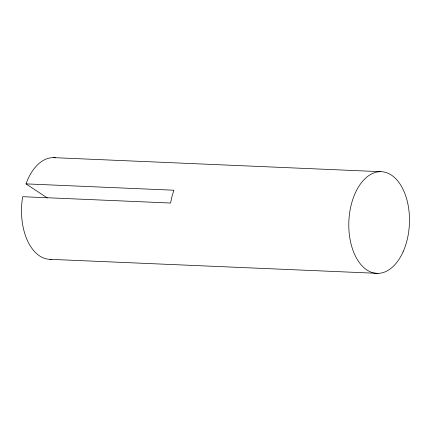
<?xml version="1.0" encoding="UTF-8"?>
<svg xmlns="http://www.w3.org/2000/svg" width="431" height="431" viewBox="0 0 431 431"><rect width="100%" height="100%" fill="white"/><g stroke="black" fill="none" stroke-linecap="round" stroke-linejoin="round"><path stroke-width="0.65" d="M377.944 273.356L50.039 259.322M53.589 157.644L380.309 171.673M55.394 157.768A50.874 30.299 -87.5 0 0 26.011 183.881L173.887 190.222L171.974 196.455L170.574 203.033L22.692 196.692A50.874 30.299 -87.5 0 0 51.165 259.311M26.011 183.881L47.34 197.991M403.087 251.828A50.874 30.294 -87.5 0 0 383.278 171.883A50.874 30.294 -87.5 0 0 351.017 243.838A50.874 30.294 -87.5 0 0 403.087 251.828"/></g></svg>
